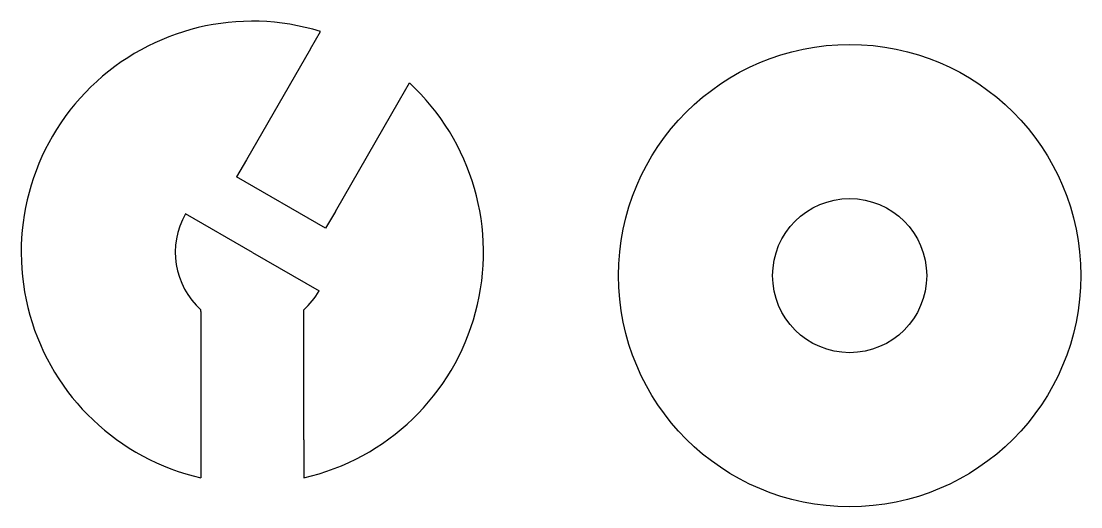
# Model space of a CAD drawing. Header units: millimetres. Extents: x 2642.2 to 2683.4, y 2072.3 to 2091.2.
import ezdxf

# ---------------------------------------------------------------- set-up
doc = ezdxf.new("R2010")
doc.units = ezdxf.units.MM

msp = doc.modelspace()

# ---------------------------------------------------------------- linework, layer by layer
for p, q in [((2653.448, 2090.131), (2653.836, 2090.802)), ((2653.448, 2090.131), (2650.948, 2085.801)), ((2656.912, 2088.131), (2657.3, 2088.802)), ((2654.412, 2083.801), (2656.912, 2088.131)), ((2650.948, 2085.801), (2650.566, 2085.14)), ((2654.03, 2083.14), (2650.566, 2085.14)), ((2651.18, 2082.203), (2648.582, 2083.703)), ((2654.412, 2083.801), (2654.03, 2083.14)), ((2651.18, 2082.203), (2653.778, 2080.703)), ((2649.18, 2079.903), (2649.18, 2079.967)), ((2649.18, 2079.903), (2649.18, 2074.903)), ((2653.18, 2079.903), (2653.18, 2079.967)), ((2653.18, 2074.903), (2653.18, 2079.903)), ((2649.18, 2074.903), (2649.18, 2073.428)), ((2653.18, 2074.903), (2653.18, 2073.428))]:
    msp.add_line(p, q)
for radius in [9, 3]:
    msp.add_circle((2674.437, 2081.299), radius)
for radius, start, end in [(9, 72.8396, 257.1604), (9, 282.8396, 47.1604), (3, 150, 228.1897), (3, 311.8103, 330)]:
    msp.add_arc((2651.18, 2082.203), radius, start, end)

doc.saveas('drawing.dxf')
